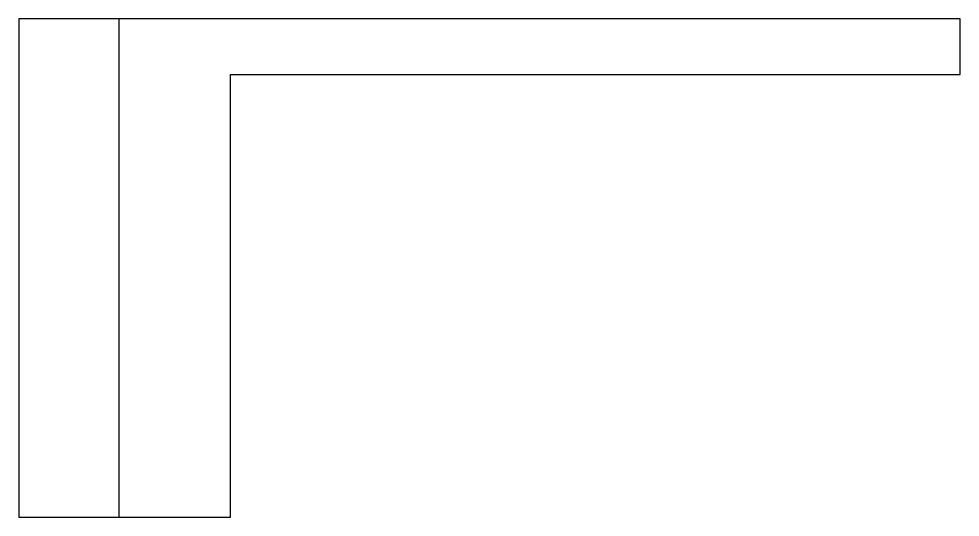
# Model space of a CAD drawing. Header units: millimetres. Extents: x -4.8 to 12.1, y 1.6 to 10.5.
import ezdxf

# ---------------------------------------------------------------- set-up
doc = ezdxf.new("R2010")
doc.units = ezdxf.units.MM
doc.layers.get('0').update_dxf_attribs({"linetype": 'CONTINUOUS'})

msp = doc.modelspace()

# ---------------------------------------------------------------- linework, layer by layer
msp.add_line((-3, 1.6), (-3, 10.55))
msp.add_lwpolyline([(-4.8, 10.55), (-4.8, 1.6), (-3, 1.6), (-1, 1.6), (-1, 9.55), (12.1, 9.55), (12.1, 10.55)], close=True)

doc.saveas('drawing.dxf')
